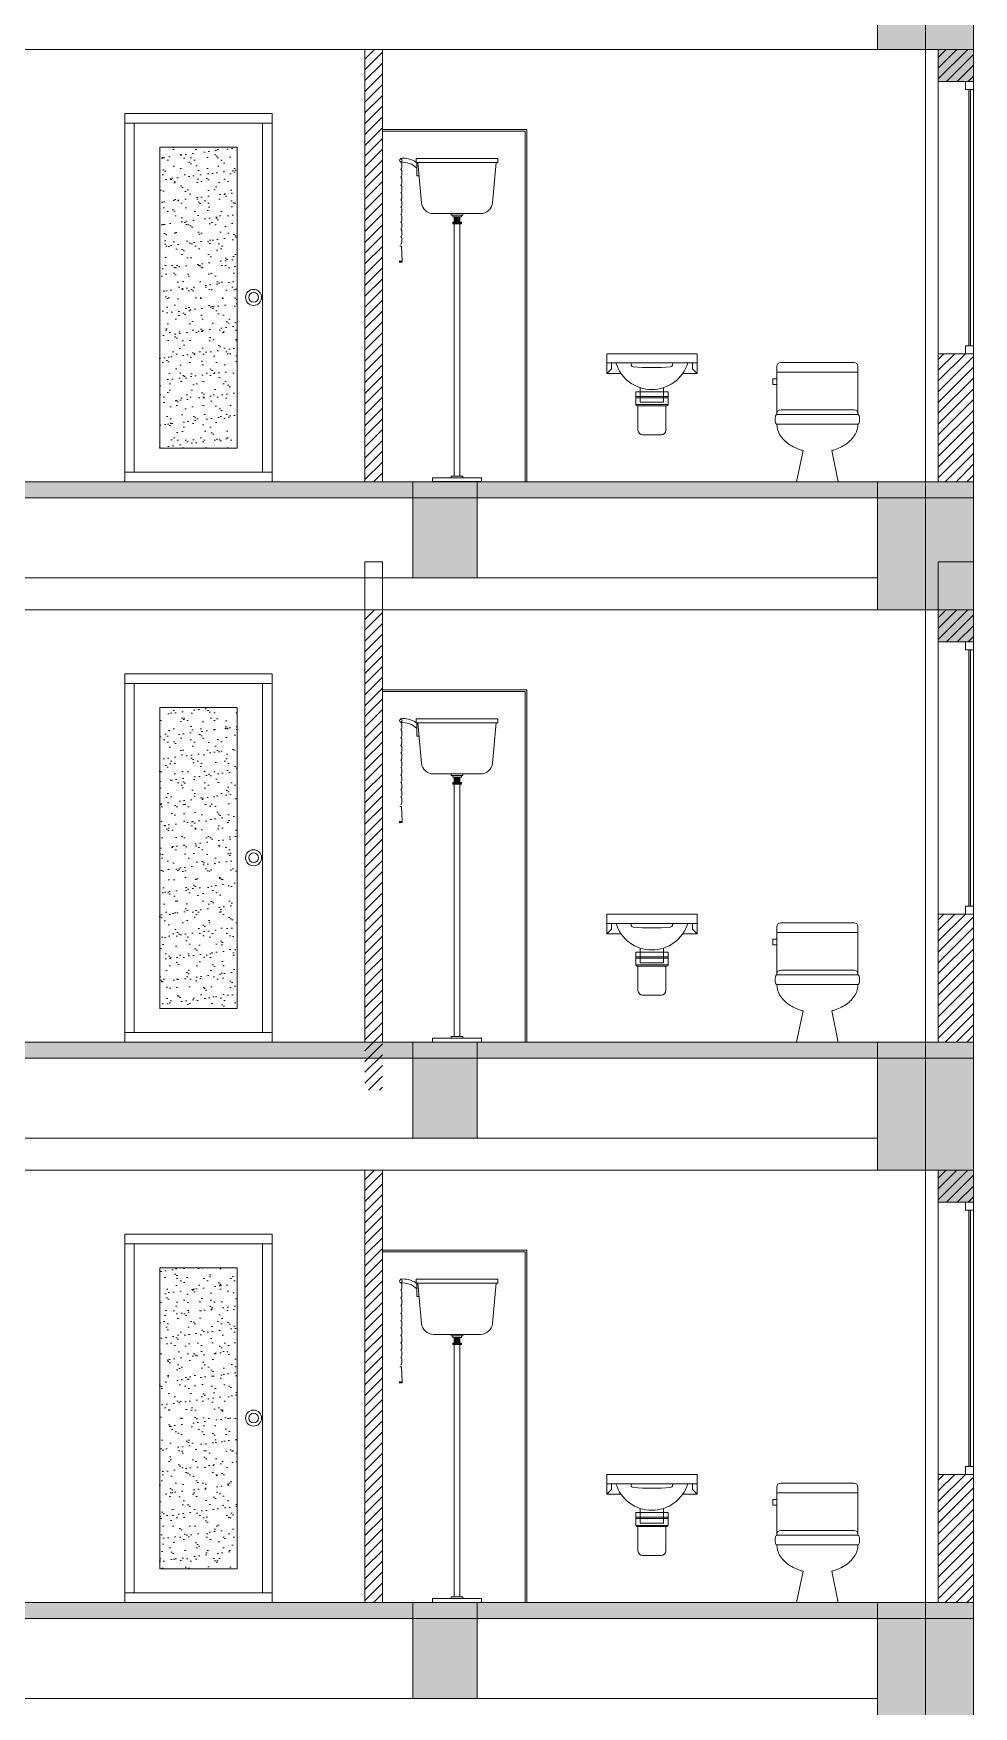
# Model space of a CAD drawing. Header units: millimetres. Extents: x 485872 to 486142, y -52344 to -52207.
# Drawn here: x 486121.47 to 486127.34, y -52314.03 to -52303.58 of the extents above; entities that cross this region are included whole.
import ezdxf

# ---------------------------------------------------------------- set-up
doc = ezdxf.new("R2010")
doc.units = ezdxf.units.MM
doc.header["$LTSCALE"] = 15
doc.linetypes.add('DASHDOTX2', pattern=[50.8, 25.4, -12.7, 0, -12.7])
doc.layers.add('Akira01', color=7, linetype='Continuous')
doc.layers.add('Akira02', color=8, linetype='Continuous')

# ---------------------------------------------------------------- blocks, each defined once
blk = doc.blocks.new('Indoor')
at = {"lineweight": 5}
h = blk.add_hatch(dxfattribs=at)
h.set_pattern_fill('AR-SAND', color=153, scale=53.726984, style=0)
h.set_pattern_definition([(37.5, (631289.6, 71959.21), (-3.38444, 103.52243), [0, -81.66502, 0, -91.33587, 0, -87.30635]), (7.5, (631289.6, 71959.21), (95.08476, 151.6254), [0, -44.05613, 0, -73.60597, 0, -28.20667]), (327.5, (631223.515, 71959.21), (167.31345, 0.30404), [0, -26.86349, 0, -96.70857, 0, -126.25841]), (317.5, (631223.52, 71959.21), (161.51012, 47.15486), [0, -13.43175, 0, -63.39784, 0, -72.53143])])
h.paths.add_polyline_path([(662275, 13944), (662758, 13944), (662758, 15824), (662275, 15824)])
at = {"color": 7, "lineweight": 5}
for p, q in [((662976, 16034), (662056, 16034)), ((662056, 16034), (662056, 13734)), ((662976, 13734), (662976, 16034)), ((662976, 15974), (662056, 15974)), ((662116, 15974), (662116, 13794)), ((662916, 13794), (662916, 15974)), ((662275, 15824), (662275, 13944)), ((662758, 15824), (662275, 15824)), ((662758, 13944), (662758, 15824)), ((662275, 13944), (662758, 13944)), ((662056, 13794), (662976, 13794)), ((662056, 13734), (662976, 13734))]:
    blk.add_line(p, q, dxfattribs=at)
at = {"linetype": 'Continuous', "lineweight": 5}
blk.add_lwpolyline([(662758, 13944), (662275, 13944)], dxfattribs=at)
at = {"color": 7, "lineweight": 5}
for radius in [50, 30]:
    blk.add_circle((662861, 14886), radius, dxfattribs=at)
blk = doc.blocks.new('asdaw')
at = {"layer": 'Akira01', "lineweight": 9}
for p, q in [((712292, -38320), (712802, -38320)), ((712292, -38320), (712292, -38345)), ((712292, -38345), (712802, -38345)), ((712302, -38345), (712326, -38597)), ((712792, -38345), (712769, -38597)), ((712798, -38345), (712798, -38429)), ((712802, -38320), (712802, -38345)), ((712798, -38429), (712784, -38429)), ((712400, -38665), (712694, -38665)), ((712510, -38665), (712510, -38675)), ((712584, -38665), (712584, -38675)), ((712510, -38675), (712584, -38675)), ((712520, -38675), (712520, -38685)), ((712520, -38685), (712574, -38685)), ((712520, -38719), (712574, -38719)), ((712520, -38729), (712520, -38719)), ((712520, -38729), (712574, -38729)), ((712524, -38729), (712524, -38719)), ((712529, -38729), (712529, -38719)), ((712530, -38685), (712530, -38719)), ((712530, -38690), (712564, -38690)), ((712530, -38695), (712564, -38695)), ((712530, -38700), (712564, -38700)), ((712530, -38705), (712564, -38705)), ((712530, -38710), (712564, -38710)), ((712530, -38715), (712564, -38715)), ((712530, -38729), (712530, -40305)), ((712534, -38729), (712534, -38719)), ((712539, -38729), (712539, -38719)), ((712544, -38729), (712544, -38719)), ((712549, -38729), (712549, -38719)), ((712554, -38729), (712554, -38719)), ((712559, -38729), (712559, -38719)), ((712564, -38685), (712564, -38719)), ((712564, -38729), (712564, -38719)), ((712564, -38729), (712564, -40305)), ((712569, -38729), (712569, -38719)), ((712574, -38675), (712574, -38685)), ((712574, -38729), (712574, -38719)), ((712893, -38868), (712889, -38962)), ((712893, -38868), (712905, -38868)), ((712889, -38962), (712909, -38962)), ((712889, -38968), (712909, -38968)), ((712395, -40315), (712700, -40315)), ((712510, -40305), (712584, -40305)), ((712510, -40305), (712510, -40315)), ((712584, -40305), (712584, -40315)), ((712395, -40339), (712700, -40339))]:
    blk.add_line(p, q, dxfattribs=at)
blk.add_circle((712898, -38332), 8.69, dxfattribs=at)
for centre, radius, start, end in [((712885, -38465), 121, 83.3351, 136.2581), ((712885, -38465), 146, 83.3351, 124.631), ((712935, -38360), 43.9, 162.2161, 172.432), ((712913, -38352), 20.5, 142.2469, 162.2161), ((712971, -38364), 79.9, 172.432, 180), ((712971, -38364), 79.9, 180, 187.568), ((712935, -38369), 43.9, 187.568, 197.7839), ((712935, -38408), 43.9, 162.2161, 172.432), ((712971, -38413), 79.9, 172.432, 180), ((712971, -38413), 79.9, 180, 187.568), ((712935, -38418), 43.9, 187.568, 197.7839), ((712935, -38457), 43.9, 162.2161, 172.432), ((712971, -38462), 79.9, 172.432, 180), ((712913, -38376), 20.5, 197.7839, 217.7531), ((712913, -38401), 20.5, 142.2469, 162.2161), ((712913, -38425), 20.5, 197.7839, 217.7531), ((712913, -38450), 20.5, 142.2469, 162.2161), ((712971, -38462), 79.9, 180, 187.568), ((712935, -38466), 43.9, 187.568, 197.7839), ((712935, -38506), 43.9, 162.2161, 172.432), ((712971, -38511), 79.9, 172.432, 180), ((712971, -38511), 79.9, 180, 187.568), ((712935, -38515), 43.9, 187.568, 197.7839), ((712935, -38551), 43.9, 162.2161, 172.432), ((712971, -38556), 79.9, 172.432, 180), ((712971, -38556), 79.9, 180, 187.568), ((712913, -38474), 20.5, 197.7839, 217.7531), ((712913, -38499), 20.5, 142.2469, 162.2161), ((712913, -38523), 20.5, 197.7839, 217.7531), ((712913, -38544), 20.5, 142.2469, 162.2161), ((712400, -38590), 75, 185.3558, 270), ((712694, -38590), 75, 270, 354.6442), ((712935, -38560), 43.9, 187.568, 197.7839), ((712935, -38597), 43.9, 162.2161, 172.432), ((712971, -38602), 79.9, 172.432, 180), ((712971, -38602), 79.9, 180, 187.568), ((712935, -38606), 43.9, 187.568, 197.7839), ((712935, -38642), 43.9, 162.2161, 172.432), ((712971, -38647), 79.9, 172.432, 180), ((712971, -38647), 79.9, 180, 187.568), ((712935, -38651), 43.9, 187.568, 197.7839), ((712913, -38568), 20.5, 197.7839, 217.7531), ((712913, -38590), 20.5, 142.2469, 162.2161), ((712913, -38614), 20.5, 197.7839, 217.7531), ((712913, -38635), 20.5, 142.2469, 162.2161), ((712913, -38659), 20.5, 197.7839, 217.7531), ((712935, -38690), 43.9, 162.2161, 172.432), ((712971, -38695), 79.9, 172.432, 180), ((712971, -38695), 79.9, 180, 187.568), ((712935, -38699), 43.9, 187.568, 197.7839), ((712935, -38736), 43.9, 162.2161, 172.432), ((712971, -38741), 79.9, 172.432, 180), ((712971, -38741), 79.9, 180, 187.568), ((712935, -38745), 43.9, 187.568, 197.7839), ((712935, -38781), 43.9, 162.2161, 172.432), ((712913, -38683), 20.5, 142.2469, 162.2161), ((712913, -38707), 20.5, 197.7839, 217.7531), ((712913, -38729), 20.5, 142.2469, 162.2161), ((712913, -38753), 20.5, 197.7839, 217.7531), ((712913, -38774), 20.5, 142.2469, 162.2161), ((712971, -38786), 79.9, 172.432, 180), ((712971, -38786), 79.9, 180, 187.568), ((712935, -38790), 43.9, 187.568, 197.7839), ((712935, -38828), 43.9, 162.2161, 172.432), ((712971, -38833), 79.9, 172.432, 180), ((712971, -38833), 79.9, 180, 187.568), ((712935, -38837), 43.9, 187.568, 197.7839), ((712913, -38798), 20.5, 197.7839, 217.7531), ((712913, -38821), 20.5, 142.2469, 162.2161), ((712913, -38845), 20.5, 197.7839, 217.7531), ((712899, -38888), 20.6, 73.1068, 106.8932), ((712899, -38965), 10.2, 161.1788, 198.8212), ((712740, -40324), 345, 178.428, 182.5029), ((712355, -40324), 345, 357.4971, 1.572)]:
    blk.add_arc(centre, radius, start, end, dxfattribs=at)
blk = doc.blocks.new('qweqer')
at = {"layer": 'Akira01', "lineweight": 9}
for p, q in [((749784.4, 228148.5), (749784.4, 228398.5)), ((750184.4, 228418.5), (749804.4, 228418.5)), ((750204.4, 228148.5), (750204.4, 228398.5)), ((749784.4, 228148.5), (749784.4, 228153.5)), ((750184.4, 228173.5), (749804.4, 228173.5)), ((750204.4, 228148.5), (750204.4, 228153.5)), ((749920, 227962.4), (749886.1, 227800.5)), ((750068.9, 227962.4), (750102.8, 227800.5)), ((749886.1, 227800.5), (750102.8, 227800.5))]:
    blk.add_line(p, q, dxfattribs=at)
for points in [[(749784.4, 228148.5, 0.218761), (749781.7, 228147.2, 0.09219), (749778.2, 228141.2, 0.048885), (749776.3, 228133.7, 0.036571), (749775.6, 228123.5, 0.036571), (749776.3, 228113.3, 0.048885), (749778.2, 228105.8, 0.09219), (749781.7, 228099.8, 0.218761), (749784.4, 228098.5, 0.218761)], [(750204.4, 228148.5, -0.218761), (750207.2, 228147.2, -0.09219), (750210.7, 228141.2, -0.048885), (750212.6, 228133.7, -0.036571), (750213.3, 228123.5, -0.036571), (750212.6, 228113.3, -0.048885), (750210.7, 228105.8, -0.09219), (750207.2, 228099.8, -0.218761), (750204.4, 228098.5, -0.218761)], [(749784.4, 228098.5, 0.135602), (749799, 228045.9, 0.106923), (749845.9, 227995.7, 0.081757), (749911.1, 227964.8, 0.00758), (749920, 227962.4, 0.06994)], [(750068.9, 227962.4, 0.00758), (750077.8, 227964.8, 0.081757), (750142.9, 227995.7, 0.106923), (750189.9, 228045.9, 0.135602), (750204.4, 228098.5, 0.135602)]]:
    blk.add_lwpolyline(points, format="xyb", dxfattribs=at)
for centre, start, end in [((749804.4, 228398.5), 90, 180), ((750184.4, 228398.5), 0, 90), ((749804.4, 228153.5), 90, 180), ((750184.4, 228153.5), 0, 90)]:
    blk.add_arc(centre, 20, start, end, dxfattribs=at)
at = {"layer": 'Akira02', "lineweight": 9}
for p, q in [((750204.4, 228368.5), (749784.4, 228368.5)), ((750204.4, 228333.7), (750224.4, 228333.7)), ((750224.4, 228303.7), (750204.4, 228303.7)), ((750224.4, 228333.7), (750224.4, 228303.7)), ((750204.4, 228148.5), (749784.4, 228148.5)), ((750204.4, 228098.5), (749784.4, 228098.5))]:
    blk.add_line(p, q, dxfattribs=at)
blk = doc.blocks.new('adawwqwe')
at = {"layer": 'Akira01', "lineweight": 9}
for p, q in [((746781.7, 237250.5), (747171.7, 237250.5)), ((746781.7, 237250.5), (746781.7, 237165.5)), ((746781.7, 237250.5), (746781.7, 237165.5)), ((746781.7, 237250.5), (747171.7, 237250.5)), ((746781.7, 237210.5), (747171.7, 237210.5)), ((746781.7, 237210.5), (747171.7, 237210.5)), ((747171.7, 237250.5), (747171.7, 237165.5)), ((747171.7, 237250.5), (747171.7, 237165.5)), ((746843.4, 237165.5), (746781.7, 237165.5)), ((746843.4, 237165.5), (746781.7, 237165.5)), ((747110, 237165.5), (747171.7, 237165.5)), ((747110, 237165.5), (747171.7, 237165.5)), ((747171.7, 237165.5), (747151.7, 237185.5)), ((747046.7, 237085.5), (746906.7, 237085.5)), ((746906.7, 237085.5), (746906.7, 237030.5)), ((746906.7, 237085.5), (746906.7, 237030.5)), ((746926.7, 237103.4), (746926.7, 237085.5)), ((746926.7, 237103.4), (746926.7, 237085.5)), ((746926.7, 237085.5), (746926.7, 237040.5)), ((747026.7, 237103.4), (747026.7, 237085.5)), ((747026.7, 237103.4), (747026.7, 237085.5)), ((747026.7, 237085.5), (747026.7, 237040.5)), ((747046.7, 237085.5), (747046.7, 237030.5)), ((747046.7, 237085.5), (747046.7, 237030.5)), ((746916.7, 237025.5), (746916.7, 236920.5)), ((746916.7, 237025.5), (746916.7, 236920.5)), ((747026.7, 237040.5), (746926.7, 237040.5)), ((747036.7, 237025.5), (747036.7, 236920.5)), ((747036.7, 237025.5), (747036.7, 236920.5)), ((747016.7, 236900.5), (746936.7, 236900.5)), ((747016.7, 236900.5), (746936.7, 236900.5))]:
    blk.add_line(p, q, dxfattribs=at)
for centre, radius, start, end in [((746976.7, 237257.5), 162, 196.85277, 343.14723), ((746976.7, 237257.5), 162, 196.85277, 343.14723), ((746911.7, 237030.5), 5, 180, 270), ((746911.7, 237030.5), 5, 180, 270), ((747041.7, 237030.5), 5, 270, 0), ((747041.7, 237030.5), 5, 270, 0), ((746936.7, 236920.5), 20, 180, 270), ((746936.7, 236920.5), 20, 180, 270), ((747016.7, 236920.5), 20, 270, 0), ((747016.7, 236920.5), 20, 270, 0)]:
    blk.add_arc(centre, radius, start, end, dxfattribs=at)
at = {"layer": 'Akira02', "lineweight": 9}
for p, q in [((746801.7, 237210.5), (746801.7, 237185.5)), ((747151.7, 237210.5), (747151.7, 237185.5)), ((746781.7, 237165.5), (746801.7, 237185.5)), ((747046.7, 237085.5), (746906.7, 237085.5)), ((747046.7, 237065.5), (746906.7, 237065.5)), ((747046.7, 237060.5), (746906.7, 237060.5)), ((747046.7, 237030.5), (746906.7, 237030.5)), ((747041.7, 237025.5), (746911.7, 237025.5)), ((747041.7, 237025.5), (746911.7, 237025.5))]:
    blk.add_line(p, q, dxfattribs=at)
for centre, radius, start, end in [((746896.7, 237204.5), 10, 143.11216, 264.27878), ((747056.7, 237204.5), 10, 275.72124, 36.88784), ((746976.7, 238003), 812.5, 264.27877, 275.72123)]:
    blk.add_arc(centre, radius, start, end, dxfattribs=at)

msp = doc.modelspace()

# ---------------------------------------------------------------- hatches: boundary and pattern name
at = {"linetype": 'Continuous', "lineweight": 13}
h = msp.add_hatch(color=256, dxfattribs=at)
h.dxf.hatch_style = 1
h.paths.add_polyline_path([(486126.739, -52303.677), (486127.339, -52303.677), (486127.339, -52302.877), (486126.739, -52302.877)])
at = {"linetype": 'Continuous', "lineweight": 13, "true_color": 0xb64b2b}
h = msp.add_hatch(dxfattribs=at)
h.set_pattern_fill('ANSI31', color=15, scale=0.015)
h.set_pattern_definition([(45, (485386.416567, -52304.837264), (-0.0336759605, 0.0336759605), [])])
h.paths.add_polyline_path([(486095.959, -52305.577), (486095.739, -52305.577), (486095.739, -52306.377), (486095.959, -52306.377)])
h.paths.add_polyline_path([(486095.959, -52303.677), (486095.739, -52303.677), (486095.739, -52303.877), (486095.789, -52303.877), (486095.959, -52303.877)])
h.paths.add_polyline_path([(486099.539, -52303.677), (486099.429, -52303.677), (486099.429, -52306.377), (486099.539, -52306.377)])
h.paths.add_polyline_path([(486107.209, -52303.677), (486107.099, -52303.677), (486107.099, -52303.977), (486107.209, -52303.977)])
h.paths.add_polyline_path([(486115.979, -52303.677), (486115.869, -52303.677), (486115.869, -52303.977), (486115.979, -52303.977)])
h.paths.add_polyline_path([(486123.649, -52303.677), (486123.539, -52303.677), (486123.539, -52306.377), (486123.649, -52306.377)])
h.paths.add_polyline_path([(486127.339, -52305.577), (486127.289, -52305.577), (486127.119, -52305.577), (486127.119, -52306.377), (486127.339, -52306.377)])
h.paths.add_polyline_path([(486127.339, -52303.677), (486127.119, -52303.677), (486127.119, -52303.877), (486127.339, -52303.877)])
at = {"linetype": 'Continuous', "lineweight": 13}
h = msp.add_hatch(color=256, dxfattribs=at)
h.dxf.hatch_style = 1
h.paths.add_polyline_path([(486127.119, -52303.677), (486127.339, -52303.677), (486127.339, -52303.877), (486127.119, -52303.877)])
h = msp.add_hatch(color=143, dxfattribs=at)
h.dxf.hatch_style = 1
h.paths.add_polyline_path([(486127.319, -52305.527), (486127.319, -52303.927), (486127.309, -52303.927), (486127.309, -52305.527)])
h = msp.add_hatch(color=256, dxfattribs=at)
h.dxf.hatch_style = 1
h.paths.add_polyline_path([(486095.739, -52306.377), (486095.739, -52306.477), (486127.339, -52306.477), (486127.339, -52306.577), (486127.339, -52306.377)])
h = msp.add_hatch(color=256, dxfattribs=at)
h.dxf.hatch_style = 1
h.paths.add_polyline_path([(486123.839, -52306.977), (486124.239, -52306.977), (486124.239, -52306.377), (486123.839, -52306.377)])
h = msp.add_hatch(color=256, dxfattribs=at)
h.dxf.hatch_style = 1
h.paths.add_polyline_path([(486123.839, -52306.977), (486124.239, -52306.977), (486124.239, -52306.377), (486123.839, -52306.377)])
h = msp.add_hatch(color=256, dxfattribs=at)
h.dxf.hatch_style = 1
h.paths.add_polyline_path([(486126.739, -52307.177), (486127.339, -52307.177), (486127.339, -52306.377), (486126.739, -52306.377)])
h = msp.add_hatch(color=256, dxfattribs=at)
h.dxf.hatch_style = 1
h.paths.add_polyline_path([(486126.739, -52307.177), (486127.339, -52307.177), (486127.339, -52306.377), (486126.739, -52306.377)])
h = msp.add_hatch(color=256, dxfattribs=at)
h.dxf.hatch_style = 1
h.paths.add_polyline_path([(486127.119, -52306.877), (486127.339, -52306.877), (486127.339, -52307.377), (486127.119, -52307.377)])
at = {"linetype": 'Continuous', "lineweight": 13, "true_color": 0xb64b2b}
h = msp.add_hatch(dxfattribs=at)
h.set_pattern_fill('ANSI31', color=15, scale=0.015)
h.set_pattern_definition([(45, (485386.416567, -52308.337264), (-0.0336759605, 0.0336759605), [])])
h.paths.add_polyline_path([(486095.959, -52309.077), (486095.739, -52309.077), (486095.739, -52309.877), (486095.959, -52309.877)])
h.paths.add_polyline_path([(486095.959, -52307.177), (486095.739, -52307.177), (486095.739, -52307.377), (486095.789, -52307.377), (486095.959, -52307.377)])
h.paths.add_polyline_path([(486099.539, -52307.177), (486099.429, -52307.177), (486099.429, -52309.877), (486099.539, -52309.877)])
h.paths.add_polyline_path([(486107.209, -52307.177), (486107.099, -52307.177), (486107.099, -52307.477), (486107.209, -52307.477)])
h.paths.add_polyline_path([(486115.979, -52307.177), (486115.869, -52307.177), (486115.869, -52307.477), (486115.979, -52307.477)])
h.paths.add_polyline_path([(486123.649, -52307.177), (486123.539, -52307.177), (486123.539, -52310.177), (486123.649, -52310.177)])
h.paths.add_polyline_path([(486127.339, -52309.077), (486127.289, -52309.077), (486127.119, -52309.077), (486127.119, -52309.877), (486127.339, -52309.877)])
h.paths.add_polyline_path([(486127.339, -52307.177), (486127.119, -52307.177), (486127.119, -52307.377), (486127.339, -52307.377)])
at = {"linetype": 'Continuous', "lineweight": 13}
h = msp.add_hatch(color=143, dxfattribs=at)
h.dxf.hatch_style = 1
h.paths.add_polyline_path([(486127.319, -52309.027), (486127.319, -52307.427), (486127.309, -52307.427), (486127.309, -52309.027)])
h = msp.add_hatch(color=256, dxfattribs=at)
h.dxf.hatch_style = 1
h.paths.add_polyline_path([(486095.739, -52309.877), (486095.739, -52309.977), (486127.339, -52309.977), (486127.339, -52310.077), (486127.339, -52309.877)])
h = msp.add_hatch(color=256, dxfattribs=at)
h.dxf.hatch_style = 1
h.paths.add_polyline_path([(486123.839, -52310.477), (486124.239, -52310.477), (486124.239, -52309.877), (486123.839, -52309.877)])
h = msp.add_hatch(color=256, dxfattribs=at)
h.dxf.hatch_style = 1
h.paths.add_polyline_path([(486126.739, -52310.677), (486127.339, -52310.677), (486127.339, -52309.877), (486126.739, -52309.877)])
at = {"linetype": 'Continuous', "lineweight": 13, "true_color": 0xb64b2b}
h = msp.add_hatch(dxfattribs=at)
h.set_pattern_fill('ANSI31', color=15, scale=0.015)
h.set_pattern_definition([(45, (485386.416567, -52311.837264), (-0.0336759605, 0.0336759605), [])])
h.paths.add_polyline_path([(486095.959, -52312.577), (486095.739, -52312.577), (486095.739, -52313.377), (486095.959, -52313.377)])
h.paths.add_polyline_path([(486095.959, -52310.677), (486095.739, -52310.677), (486095.739, -52310.877), (486095.789, -52310.877), (486095.959, -52310.877)])
h.paths.add_polyline_path([(486099.539, -52310.677), (486099.429, -52310.677), (486099.429, -52313.377), (486099.539, -52313.377)])
h.paths.add_polyline_path([(486107.209, -52310.677), (486107.099, -52310.677), (486107.099, -52310.977), (486107.209, -52310.977)])
h.paths.add_polyline_path([(486115.979, -52310.677), (486115.869, -52310.677), (486115.869, -52310.977), (486115.979, -52310.977)])
h.paths.add_polyline_path([(486123.649, -52310.677), (486123.539, -52310.677), (486123.539, -52313.377), (486123.649, -52313.377)])
h.paths.add_polyline_path([(486127.339, -52312.577), (486127.289, -52312.577), (486127.119, -52312.577), (486127.119, -52313.377), (486127.339, -52313.377)])
h.paths.add_polyline_path([(486127.339, -52310.677), (486127.119, -52310.677), (486127.119, -52310.877), (486127.339, -52310.877)])
at = {"linetype": 'Continuous', "lineweight": 13}
h = msp.add_hatch(color=256, dxfattribs=at)
h.dxf.hatch_style = 1
h.paths.add_polyline_path([(486127.119, -52310.677), (486127.339, -52310.677), (486127.339, -52310.877), (486127.119, -52310.877)])
h = msp.add_hatch(color=143, dxfattribs=at)
h.dxf.hatch_style = 1
h.paths.add_polyline_path([(486127.319, -52312.527), (486127.319, -52310.927), (486127.309, -52310.927), (486127.309, -52312.527)])
h = msp.add_hatch(color=256, dxfattribs=at)
h.dxf.hatch_style = 1
h.paths.add_polyline_path([(486095.739, -52313.377), (486095.739, -52313.477), (486127.339, -52313.477), (486127.339, -52313.577), (486127.339, -52313.377)])
h = msp.add_hatch(color=256, dxfattribs=at)
h.dxf.hatch_style = 1
h.paths.add_polyline_path([(486123.839, -52313.977), (486124.239, -52313.977), (486124.239, -52313.377), (486123.839, -52313.377)])
h = msp.add_hatch(color=256, dxfattribs=at)
h.dxf.hatch_style = 1
h.paths.add_polyline_path([(486126.739, -52314.177), (486127.339, -52314.177), (486127.339, -52313.377), (486126.739, -52313.377)])

# ---------------------------------------------------------------- linework, layer by layer
at = {"color": 6, "linetype": 'DASHDOTX2', "lineweight": 13}
for p, q in [((486127.039, -52285.077), (486127.039, -52307.177)), ((486127.039, -52306.377), (486127.039, -52331.677))]:
    msp.add_line(p, q, dxfattribs=at)
at = {"linetype": 'Continuous', "lineweight": 13}
for p, q in [((486127.339, -52306.377), (486127.339, -52302.977)), ((486127.339, -52306.377), (486127.339, -52302.977)), ((486127.339, -52313.377), (486127.339, -52309.977)), ((486127.339, -52313.377), (486127.339, -52309.977)), ((486127.339, -52316.877), (486127.339, -52313.477)), ((486127.339, -52316.877), (486127.339, -52313.477))]:
    msp.add_line(p, q, dxfattribs=at)
for points in [[(486126.739, -52303.677), (486127.339, -52303.677), (486127.339, -52302.877), (486126.739, -52302.877)], [(486123.539, -52306.377), (486123.649, -52306.377), (486123.649, -52303.677), (486123.539, -52303.677)], [(486127.119, -52306.377), (486127.339, -52306.377), (486127.339, -52303.677), (486127.119, -52303.677)], [(486127.119, -52303.677), (486127.339, -52303.677), (486127.339, -52303.877), (486127.119, -52303.877)], [(486127.339, -52305.577), (486127.119, -52305.577), (486127.119, -52303.877), (486127.339, -52303.877)], [(486123.839, -52306.977), (486124.239, -52306.977), (486124.239, -52306.377), (486123.839, -52306.377)], [(486123.839, -52306.977), (486124.239, -52306.977), (486124.239, -52306.377), (486123.839, -52306.377)], [(486126.739, -52307.177), (486127.339, -52307.177), (486127.339, -52306.377), (486126.739, -52306.377)], [(486126.739, -52307.177), (486127.339, -52307.177), (486127.339, -52306.377), (486126.739, -52306.377)], [(486123.539, -52309.877), (486123.649, -52309.877), (486123.649, -52306.877), (486123.539, -52306.877)], [(486127.119, -52306.877), (486127.339, -52306.877), (486127.339, -52307.377), (486127.119, -52307.377)], [(486127.119, -52309.877), (486127.339, -52309.877), (486127.339, -52307.177), (486127.119, -52307.177)], [(486127.339, -52309.077), (486127.119, -52309.077), (486127.119, -52307.377), (486127.339, -52307.377)], [(486123.839, -52310.477), (486124.239, -52310.477), (486124.239, -52309.877), (486123.839, -52309.877)], [(486126.739, -52310.677), (486127.339, -52310.677), (486127.339, -52309.877), (486126.739, -52309.877)], [(486123.539, -52313.377), (486123.649, -52313.377), (486123.649, -52310.677), (486123.539, -52310.677)], [(486127.119, -52313.377), (486127.339, -52313.377), (486127.339, -52310.677), (486127.119, -52310.677)], [(486127.119, -52310.677), (486127.339, -52310.677), (486127.339, -52310.877), (486127.119, -52310.877)], [(486127.339, -52312.577), (486127.119, -52312.577), (486127.119, -52310.877), (486127.339, -52310.877)], [(486123.839, -52313.977), (486124.239, -52313.977), (486124.239, -52313.377), (486123.839, -52313.377)], [(486126.739, -52314.177), (486127.339, -52314.177), (486127.339, -52313.377), (486126.739, -52313.377)]]:
    msp.add_lwpolyline(points, close=True, dxfattribs=at)
for points in [[(486121.339, -52303.677), (486126.739, -52303.677)], [(486127.339, -52303.877), (486127.339, -52303.927), (486127.289, -52303.927), (486127.289, -52303.877), (486127.339, -52303.877)], [(486127.339, -52305.577), (486127.339, -52305.527), (486127.289, -52305.527), (486127.289, -52305.577), (486127.339, -52305.577)], [(486095.739, -52306.377), (486127.339, -52306.377), (486127.339, -52306.577), (486127.339, -52306.577), (486127.339, -52306.477), (486095.739, -52306.477)], [(486123.539, -52306.377), (486123.649, -52306.377)], [(486127.119, -52306.377), (486127.339, -52306.377)], [(486121.339, -52306.977), (486126.739, -52306.977)], [(486121.339, -52306.977), (486126.739, -52306.977)], [(486121.339, -52307.177), (486126.739, -52307.177)], [(486121.339, -52307.177), (486126.739, -52307.177)], [(486123.649, -52307.177), (486123.539, -52307.177)], [(486127.339, -52307.377), (486127.339, -52307.427), (486127.289, -52307.427), (486127.289, -52307.377), (486127.339, -52307.377)], [(486127.339, -52309.077), (486127.339, -52309.027), (486127.289, -52309.027), (486127.289, -52309.077), (486127.339, -52309.077)], [(486095.739, -52309.877), (486127.339, -52309.877), (486127.339, -52310.077), (486127.339, -52310.077), (486127.339, -52309.977), (486095.739, -52309.977)], [(486121.339, -52310.477), (486126.739, -52310.477)], [(486121.339, -52310.677), (486126.739, -52310.677)], [(486127.339, -52310.877), (486127.339, -52310.927), (486127.289, -52310.927), (486127.289, -52310.877), (486127.339, -52310.877)], [(486127.339, -52312.577), (486127.339, -52312.527), (486127.289, -52312.527), (486127.289, -52312.577), (486127.339, -52312.577)], [(486095.739, -52313.377), (486127.339, -52313.377), (486127.339, -52313.577), (486127.339, -52313.577), (486127.339, -52313.477), (486095.739, -52313.477)], [(486121.339, -52313.977), (486126.739, -52313.977)]]:
    msp.add_lwpolyline(points, dxfattribs=at)
at = {"color": 143, "linetype": 'Continuous', "lineweight": 13}
for points in [[(486127.319, -52305.527), (486127.319, -52303.927), (486127.309, -52303.927), (486127.309, -52305.527)], [(486127.319, -52309.027), (486127.319, -52307.427), (486127.309, -52307.427), (486127.309, -52309.027)], [(486127.319, -52312.527), (486127.319, -52310.927), (486127.309, -52310.927), (486127.309, -52312.527)]]:
    msp.add_lwpolyline(points, close=True, dxfattribs=at)
at = {"color": 153, "linetype": 'Continuous', "lineweight": 13}
for points in [[(486124.549, -52306.377), (486124.549, -52304.177), (486123.649, -52304.177)], [(486124.539, -52306.377), (486124.539, -52304.187), (486123.649, -52304.187)], [(486124.549, -52309.877), (486124.549, -52307.677), (486123.649, -52307.677)], [(486124.539, -52309.877), (486124.539, -52307.687), (486123.649, -52307.687)], [(486124.549, -52313.377), (486124.549, -52311.177), (486123.649, -52311.177)], [(486124.539, -52313.377), (486124.539, -52311.187), (486123.649, -52311.187)]]:
    msp.add_lwpolyline(points, dxfattribs=at)

# ---------------------------------------------------------------- block references
at = {"linetype": 'Continuous', "lineweight": 13}
for name, p, xscale, yscale, zscale in [('Indoor', (485459.983, -52320.111), 0.001, 0.001, 0.001), ('asdaw', (486836.661, -52266.037), -0.001, 0.001, 0.001), ('adawwqwe', (487204.753, -52648.417), -0.001445054945055073, 0.001445054945055073, 0.001445054945055073), ('qweqer', (487030.601, -52581.026), -0.001205658123130256, 0.001205658123130256, 0.001205658123130256), ('Indoor', (485459.983, -52323.611), 0.001, 0.001, 0.001), ('asdaw', (486836.661, -52269.537), -0.001, 0.001, 0.001), ('adawwqwe', (487204.753, -52651.917), -0.001445054945055073, 0.001445054945055073, 0.001445054945055073), ('qweqer', (487030.601, -52584.526), -0.001205658123130256, 0.001205658123130256, 0.001205658123130256), ('Indoor', (485459.983, -52327.111), 0.001, 0.001, 0.001), ('asdaw', (486836.661, -52273.037), -0.001, 0.001, 0.001), ('adawwqwe', (487204.753, -52655.417), -0.001445054945055073, 0.001445054945055073, 0.001445054945055073), ('qweqer', (487030.601, -52588.026), -0.001205658123130256, 0.001205658123130256, 0.001205658123130256)]:
    msp.add_blockref(name, p, dxfattribs=dict(at, xscale=xscale, yscale=yscale, zscale=zscale))

doc.saveas('drawing.dxf')
